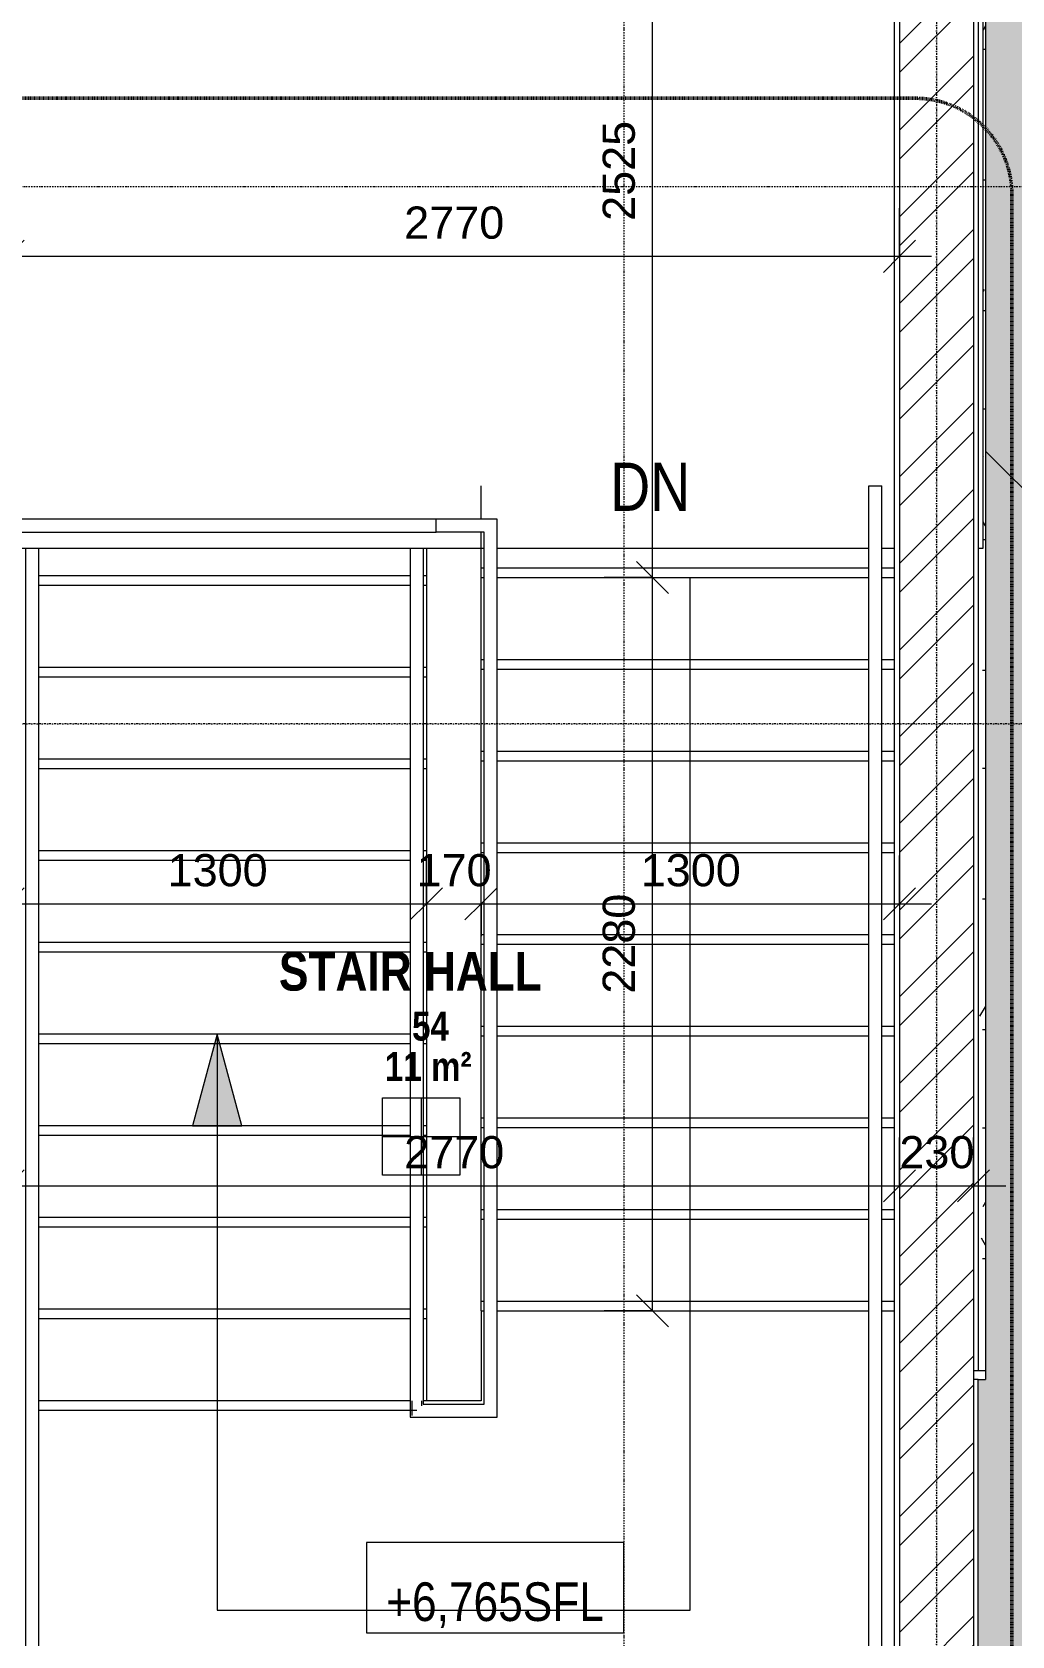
# Model space of a CAD drawing. Header units: millimetres. Extents: x -20313 to 11793, y -15775 to 12805.
# Drawn here: x -181 to 2863, y -6627 to -1641 of the extents above; entities that cross this region are included whole.
import ezdxf

# ---------------------------------------------------------------- set-up
doc = ezdxf.new("R2010")
doc.units = ezdxf.units.MM
for name, pattern in [('Dash dot', [15.875, 6.35, -4.7625, 0, -4.7625]), ('Overhead', [2.8, 2, -0.8]), ('TD_Callout Boundary', [4, 2, -2]), ('TD_Level Line', [8, 4, -2, 0, -2])]:
    doc.linetypes.add(name, pattern=pattern)
for name, color, linetype, lineweight in [('A-ANNO-DIMS', 211, 'Continuous', 9), ('A-ANNO-DIMS-100', 211, 'Continuous', 9), ('A-ANNO-SYMB', 150, 'Continuous', 9), ('A-AREA-IDEN', 2, 'Continuous', 9), ('A-DETL-MBND', 5, 'Continuous', 5), ('A-FLOR', 192, 'Continuous', 5), ('A-FLOR-HRAL', 11, 'Continuous', 5), ('A-ROOF', 132, 'Continuous', 5), ('A-ROOF-PATT', 132, 'Continuous', 5), ('A-WALL', 113, 'Continuous', 5), ('A-WALL-PATT', 111, 'Continuous', 18), ('G-ANNO-DIMS', 111, 'Continuous', 9), ('G-ANNO-SYMB', 111, 'Continuous', 9), ('I-WALL', 2, 'Continuous', 5), ('S-GRID', 1, 'Continuous', 9), ('S-STRS', 31, 'Continuous', 5), ('S-STRS-ANNO', 31, 'Continuous', 5), ('S-STRS-IDEN', 31, 'Continuous', 5)]:
    doc.layers.add(name, color=color, linetype=linetype, lineweight=lineweight)
doc.styles.add('Arial Narrow', font='ARIALN.TTF', dxfattribs={"height": 150})
doc.styles.add('Arial Narrow_1', font='ARIALN.TTF', dxfattribs={"height": 120})
doc.styles.add('Arial Narrow_B', font='ARIALNB.TTF', dxfattribs={"height": 90})
doc.styles.add('Arial Narrow_B_1', font='ARIALNB.TTF', dxfattribs={"height": 120})
doc.styles.add('Arial_2', font='arial.ttf', dxfattribs={"height": 100})
doc.dimstyles.new('Arial_1_0', dxfattribs={"dimscale": 304.8, "dimtxt": 102.02594, "dimasz": 0.328084, "dimexe": 0.328084, "dimexo": 0.0625, "dimgap": 0.082021, "dimtad": 1, "dimdec": 0, "dimzin": 0, "dimdsep": 46, "dimtxsty": 'Arial_2', "dimblk1": 'OBLIQUE', "dimblk2": 'OBLIQUE', "dimsah": 1, "dimcen": 0.09, "dimdle": 0.328084, "dimazin": 0, "dimtfac": 1, "dimtdec": 4, "dimtix": 1, "dimtmove": 0, "dimatfit": 3, "dimfxl": 0.492126, "dimfxlon": 1, "dimtvp": 1, "dimtolj": 1, "dimtzin": 0, "dimarcsym": 2})

# ---------------------------------------------------------------- blocks, each defined once
blk = doc.blocks.new('Railing - Railing-1119065-02_Pent floor')
at = {"layer": 'A-FLOR-HRAL'}
for p, q in [((-3211.3, -1100.1), (-5860.7, -1187.2)), ((-3210, -1140.1), (-5859.4, -1227.2)), ((-5860.7, -1187.2), (-5910.7, -1188.9)), ((-5910.7, -1188.9), (-5901.8, -1458.7)), ((-5860.5, -1192.2), (-5905.5, -1193.7)), ((-5860.5, -1192.2), (-5905.5, -1193.7)), ((-5860.5, -1192.2), (-5905.5, -1193.7)), ((-5860.5, -1192.2), (-5905.5, -1193.7)), ((-5860.5, -1192.2), (-5905.5, -1193.7)), ((-3158.7, -1178.5), (-3118.7, -1177.1)), ((-3153.8, -1328.4), (-3158.7, -1178.5)), ((-3112.5, -1367), (-3118.7, -1177.1)), ((-5859.5, -1222.2), (-5874.5, -1222.7)), ((-5859.5, -1222.2), (-5874.5, -1222.7)), ((-5859.5, -1222.2), (-5874.5, -1222.7)), ((-5859.5, -1222.2), (-5874.5, -1222.7)), ((-5859.5, -1222.2), (-5874.5, -1222.7)), ((-5859.4, -1227.2), (-5869.4, -1227.5)), ((-5869.4, -1227.5), (-5863.1, -1417.4)), ((-5573.3, -1407.9), (-3294.5, -1333)), ((-3294.5, -1333), (-3153.8, -1328.4)), ((-5572, -1447.9), (-3293.2, -1373)), ((-3293.2, -1373), (-3112.5, -1367)), ((-5863.1, -1417.4), (-5858.1, -1417.3)), ((-5858.1, -1417.3), (-5573.3, -1407.9)), ((-5901.8, -1458.7), (-5856.8, -1457.3)), ((-5856.8, -1457.3), (-5572, -1447.9))]:
    blk.add_line(p, q, dxfattribs=at)
blk = doc.blocks.new('Railing - Railing-1119069-02_Pent floor')
at = {"layer": 'A-FLOR-HRAL'}
for p, q in [((-3250.6, 94.2), (-5900, 7.1)), ((-3249.2, 54.2), (-5898.6, -32.9)), ((-5900, 7.1), (-7144.3, -33.8)), ((-7144.3, -33.8), (-7056.9, -2692.4)), ((-5898.6, -32.9), (-7103, -72.5)), ((-7103, -72.5), (-7018.2, -2651.1)), ((-5534, -2602.3), (-3255.2, -2527.4)), ((-3255.2, -2527.4), (-2970.4, -2518)), ((-2970.4, -2518), (-2969.1, -2558)), ((-5532.7, -2642.2), (-3253.9, -2567.3)), ((-3253.9, -2567.3), (-2969.1, -2558)), ((-7018.2, -2651.1), (-5818.9, -2611.6)), ((-5818.9, -2611.6), (-5534, -2602.3)), ((-5817.5, -2651.6), (-5532.7, -2642.2)), ((-7056.9, -2692.4), (-5817.5, -2651.6))]:
    blk.add_line(p, q, dxfattribs=at)
blk = doc.blocks.new('Railing - Railing-1314370-02_Pent floor')
at = {"layer": 'A-FLOR-HRAL'}
for p, q in [((-3201.9, 135.8), (-3158.7, -1178.5)), ((-3118.7, -1177.1), (-3161.9, 137.2)), ((-3141, -1177.9), (-3136.4, -1177.7))]:
    blk.add_line(p, q, dxfattribs=at)
blk = doc.blocks.new('Room Tag B - Medium_rfaX - Name and Number-1261570-02_Pent floor')
at = {"layer": 'A-AREA-IDEN'}
for p, q in [((-2.752, -5.004), (-2.752, -2.604)), ((-2.752, -2.604), (-0.352, -2.604)), ((-1.552, -2.604), (-1.552, -5.004)), ((-0.352, -2.604), (-0.352, -5.004)), ((-2.752, -3.804), (-0.352, -3.804)), ((-0.352, -5.004), (-2.752, -5.004))]:
    blk.add_line(p, q, dxfattribs=at)
blk = doc.blocks.new('Spot Elevations - _-1243852-02_Pent floor')
at = {"layer": 'G-ANNO-DIMS'}
for p, q in [((-4, 0), (-4, 2.8125)), ((-4, 2.8125), (4, 2.8125)), ((4, 2.8125), (4, 0)), ((4, 0), (-4, 0))]:
    blk.add_line(p, q, dxfattribs=at)
blk = doc.blocks.new('DIMBLOCK73-02_Pent floor')
at = {"layer": 'A-ANNO-DIMS-100', "transparency": 16777216}
for p, q in [((1746.6, -3336.5), (1696.6, -3286.5)), ((1746.6, -3336.5), (1596.6, -3336.5)), ((1746.6, -5616.5), (1746.6, -3336.5)), ((1746.6, -3336.5), (1796.6, -3386.5)), ((1746.6, -3336.5), (1846.6, -3336.5)), ((1746.6, -5616.5), (1696.6, -5566.5)), ((1746.6, -5616.5), (1596.6, -5616.5)), ((1746.6, -5616.5), (1796.6, -5666.5)), ((1746.6, -5616.5), (1846.6, -5616.5))]:
    blk.add_line(p, q, dxfattribs=at)
at = {"layer": 'A-ANNO-DIMS-100', "color": 0, "transparency": 16777216, "insert": (1591.8, -4630.4), "char_height": 100, "width": 369.177, "attachment_point": 1, "rotation": 90, "line_spacing_factor": 0.941778, "style": 'Arial_2'}
blk.add_mtext('2280', dxfattribs=at)
blk = doc.blocks.new('_Oblique')
at = {"color": 0, "linetype": 'ByBlock', "lineweight": -2}
blk.add_line((-0.5, -0.5), (0.5, 0.5), dxfattribs=at)
blk = doc.blocks.new('DIMBLOCK74-02_Pent floor')
at = {"layer": 'A-ANNO-DIMS-100', "transparency": 16777216}
for p, q in [((1746.6, -811.5), (1696.6, -761.5)), ((1746.6, -811.5), (1596.6, -811.5)), ((1746.6, -3336.5), (1746.6, -811.5)), ((1746.6, -811.5), (1796.6, -861.5)), ((1746.6, -811.5), (1846.6, -811.5)), ((1746.6, -3336.5), (1696.6, -3286.5)), ((1746.6, -3336.5), (1596.6, -3336.5)), ((1746.6, -3336.5), (1796.6, -3386.5)), ((1746.6, -3336.5), (1846.6, -3336.5))]:
    blk.add_line(p, q, dxfattribs=at)
at = {"layer": 'A-ANNO-DIMS-100', "color": 0, "transparency": 16777216, "insert": (1591.8, -2227.9), "char_height": 100, "width": 369.177, "attachment_point": 1, "rotation": 90, "line_spacing_factor": 0.941778, "style": 'Arial_2'}
blk.add_mtext('2525', dxfattribs=at)
blk = doc.blocks.new('DIMBLOCK95-02_Pent floor')
at = {"layer": 'A-ANNO-DIMS-100', "transparency": 16777216}
for p, q in [((-256, -5227.9), (-256, -5077.9)), ((2514, -5227.9), (2514, -5077.9)), ((-256, -5227.9), (-206, -5177.9)), ((2514, -5227.9), (2564, -5177.9)), ((-256, -5227.9), (-306, -5277.9)), ((-256, -5227.9), (2514, -5227.9)), ((-256, -5227.9), (-256, -5327.9)), ((2514, -5227.9), (2464, -5277.9)), ((2514, -5227.9), (2514, -5327.9))]:
    blk.add_line(p, q, dxfattribs=at)
at = {"layer": 'A-ANNO-DIMS-100', "color": 0, "transparency": 16777216, "insert": (975.2, -5073.1), "char_height": 100, "width": 369.177, "attachment_point": 1, "line_spacing_factor": 0.941778, "style": 'Arial_2'}
blk.add_mtext('2770', dxfattribs=at)
blk = doc.blocks.new('DIMBLOCK96-02_Pent floor')
at = {"layer": 'A-ANNO-DIMS-100', "transparency": 16777216}
for p, q in [((2514, -5227.9), (2514, -5077.9)), ((2744, -5227.9), (2744, -5077.9)), ((2514, -5227.9), (2564, -5177.9)), ((2744, -5227.9), (2794, -5177.9)), ((2514, -5227.9), (2464, -5277.9)), ((2514, -5227.9), (2844, -5227.9)), ((2514, -5227.9), (2514, -5327.9)), ((2744, -5227.9), (2694, -5277.9)), ((2744, -5227.9), (2744, -5327.9))]:
    blk.add_line(p, q, dxfattribs=at)
at = {"layer": 'A-ANNO-DIMS-100', "color": 0, "transparency": 16777216, "insert": (2513.7, -5073.1), "char_height": 100, "width": 276.883, "attachment_point": 1, "line_spacing_factor": 0.941778, "style": 'Arial_2'}
blk.add_mtext('230', dxfattribs=at)
blk = doc.blocks.new('DIMBLOCK104-02_Pent floor')
at = {"layer": 'A-ANNO-DIMS-100', "transparency": 16777216}
for p, q in [((2514, -2338.2), (2514, -2188.2)), ((-256, -2338.2), (-256, -2238.2)), ((-256, -2338.2), (-206, -2288.2)), ((2514, -2338.2), (2564, -2288.2)), ((-256, -2338.2), (-306, -2388.2)), ((-256, -2338.2), (2614, -2338.2)), ((-256, -2338.2), (-256, -2488.2)), ((2514, -2338.2), (2464, -2388.2)), ((2514, -2338.2), (2514, -2438.2))]:
    blk.add_line(p, q, dxfattribs=at)
at = {"layer": 'A-ANNO-DIMS-100', "color": 0, "transparency": 16777216, "insert": (975.2, -2183.4), "char_height": 100, "width": 369.177, "attachment_point": 1, "line_spacing_factor": 0.941778, "style": 'Arial_2'}
blk.add_mtext('2770', dxfattribs=at)
blk = doc.blocks.new('DIMBLOCK150-02_Pent floor')
at = {"layer": 'A-ANNO-DIMS-100', "transparency": 16777216}
for p, q in [((-256, -4351.3), (-256, -4201.3)), ((1044, -4351.3), (1044, -4201.3)), ((-256, -4351.3), (-206, -4301.3)), ((1044, -4351.3), (1094, -4301.3)), ((-256, -4351.3), (-306, -4401.3)), ((-256, -4351.3), (1044, -4351.3)), ((-256, -4351.3), (-256, -4451.3)), ((1044, -4351.3), (994, -4401.3)), ((1044, -4351.3), (1044, -4451.3))]:
    blk.add_line(p, q, dxfattribs=at)
at = {"layer": 'A-ANNO-DIMS-100', "color": 0, "transparency": 16777216, "insert": (240.2, -4196.5), "char_height": 100, "width": 369.177, "attachment_point": 1, "line_spacing_factor": 0.941778, "style": 'Arial_2'}
blk.add_mtext('1300', dxfattribs=at)
blk = doc.blocks.new('DIMBLOCK151-02_Pent floor')
at = {"layer": 'A-ANNO-DIMS-100', "transparency": 16777216}
for p, q in [((1044, -4351.3), (1044, -4201.3)), ((1214, -4351.3), (1214, -4201.3)), ((1044, -4351.3), (1094, -4301.3)), ((1214, -4351.3), (1264, -4301.3)), ((1044, -4351.3), (994, -4401.3)), ((1044, -4351.3), (1214, -4351.3)), ((1044, -4351.3), (1044, -4451.3)), ((1214, -4351.3), (1164, -4401.3)), ((1214, -4351.3), (1214, -4451.3))]:
    blk.add_line(p, q, dxfattribs=at)
at = {"layer": 'A-ANNO-DIMS-100', "color": 0, "transparency": 16777216, "insert": (1013.7, -4196.5), "char_height": 100, "width": 276.883, "attachment_point": 1, "line_spacing_factor": 0.941778, "style": 'Arial_2'}
blk.add_mtext('170', dxfattribs=at)
blk = doc.blocks.new('DIMBLOCK152-02_Pent floor')
at = {"layer": 'A-ANNO-DIMS-100', "transparency": 16777216}
for p, q in [((1214, -4351.3), (1214, -4201.3)), ((2514, -4351.3), (2514, -4201.3)), ((1214, -4351.3), (1264, -4301.3)), ((2514, -4351.3), (2564, -4301.3)), ((1214, -4351.3), (1164, -4401.3)), ((1214, -4351.3), (2614, -4351.3)), ((1214, -4351.3), (1214, -4451.3)), ((2514, -4351.3), (2464, -4401.3)), ((2514, -4351.3), (2514, -4451.3))]:
    blk.add_line(p, q, dxfattribs=at)
at = {"layer": 'A-ANNO-DIMS-100', "color": 0, "transparency": 16777216, "insert": (1710.2, -4196.5), "char_height": 100, "width": 369.177, "attachment_point": 1, "line_spacing_factor": 0.941778, "style": 'Arial_2'}
blk.add_mtext('1300', dxfattribs=at)

msp = doc.modelspace()

# ---------------------------------------------------------------- hatches: boundary and pattern name
at = {"layer": 'A-DETL-MBND'}
h = msp.add_hatch(dxfattribs=at)
h.set_pattern_fill('FP_15', color=256, style=0, pattern_type=2)
h.set_pattern_definition([(0, (-8404.18, -5860.09), (406.4, 101.6), [33.528, -271.272, 33.528, -271.272, -1625.6]), (0, (-8404.18, -5860.09), (406.4, 101.6), [-609.6, 33.528, -576.072, 33.528, -271.272, -711.2]), (0, (-8404.18, -5860.09), (406.4, 101.6), [-1524, 33.528, -169.672, 33.528, -474.472]), (120, (-8251.78, -5809.29), (-291.1882, 301.1527), [33.528, -271.272, 33.528, -1896.872]), (120, (-8251.78, -5809.29), (-291.1882, 301.1527), [-338.328, -271.272, 33.528, -576.072, -1016]), (120, (-8251.78, -5809.29), (-291.1882, 301.1527), [-1219.2, 33.528, -271.272, 33.528, -677.672]), (120, (-8251.78, -5809.29), (-291.1882, 301.1527), [-1557.528, -169.672, 33.528, -474.472]), (240, (-8200.98, -5606.09), (-115.2118, -402.7527), [33.528, -271.272, 33.528, -1896.872]), (240, (-8200.98, -5606.09), (-115.2118, -402.7527), [-338.328, -271.272, 33.528, -576.072, -1016]), (240, (-8200.98, -5606.09), (-115.2118, -402.7527), [-1219.2, 33.528, -271.272, 33.528, -677.672]), (240, (-8200.98, -5606.09), (-115.2118, -402.7527), [-1557.528, -169.672, 33.528, -474.472])])
h.paths.add_polyline_path([(2770.1, -5802), (2781.7, -5802), (2781.7, 1950), (2759, 1950), (2759, 1923.5), (2774, 1923.5), (2774, -3245.7), (2759, -3245.7), (2759, -5802)])
at = {"layer": 'A-ROOF-PATT'}
h = msp.add_hatch(dxfattribs=at)
h.set_pattern_fill('FP_5', color=256, style=0, pattern_type=2)
h.set_pattern_definition([(5.321, (1211.504, 116.84), (-1422.777465, -126.991261), [109.552, -2629.24]), (270, (1320.58, 127), (118.565, -127), [10.16, -116.84]), (90, (1330.07, 0), (-118.565, 127), [35.56, -91.44]), (180, (1330.07, 35.56), (-118.565, -127), [11.856, -106.708]), (0, (1318.21, 116.84), (118.565, 127), [11.856, -106.708]), (90, (1330.07, 116.84), (-118.565, 127), [10.16, -116.84]), (90, (1320.58, 0), (-118.565, 127), [25.4, -101.6]), (174.679, (1320.584, 25.4), (-1422.777465, 126.991261), [109.552, -2629.24]), (140.782, (1314.656, 25.4), (2015.6072356, -1650.990985), [32.138, -3181.648]), (107.286, (1289.757, 45.72), (-118.566, 253.99939), [31.922, -367.1]), (72.714, (1280.272, 76.2), (-118.566, -253.99939), [31.922, -367.1]), (39.218, (1289.757, 106.68), (2015.6072356, 1650.990985), [32.138, -3181.648]), (108.981, (1298.057, 52.07), (474.2663295, -1396.9973541), [25.517, -2526.225]), (71.019, (1289.757, 76.2), (474.2663295, 1396.9973541), [25.517, -2526.225]), (39.321, (1298.057, 100.33), (1541.347746, 1269.9923843), [26.055, -2579.41]), (140.679, (1318.213, 35.56), (1541.347746, -1269.9923843), [26.055, -2579.41])])
h.paths.add_polyline_path([(9344, -9506.5), (9344, 6923.5), (2781.7, 361.1), (2781.7, -2944.2), (9218.6, -9381.1)])
h = msp.add_hatch(dxfattribs=at)
h.set_pattern_fill('FP_6', color=256, style=0, pattern_type=2)
h.set_pattern_definition([(275.321, (116.84, -1232.375), (-126.991261, 1422.777465), [109.552, -2629.24]), (180, (127, -1341.45), (-127, -118.565), [10.16, -116.84]), (0, (0, -1350.94), (127, 118.565), [35.56, -91.44]), (90, (35.56, -1350.94), (-127, 118.565), [11.856, -106.708]), (270, (116.84, -1339.08), (127, -118.565), [11.856, -106.708]), (0, (116.84, -1350.94), (127, 118.565), [10.16, -116.84]), (0, (0, -1341.45), (127, 118.565), [25.4, -101.6]), (84.679, (25.4, -1341.454), (126.991261, 1422.777465), [109.552, -2629.24]), (50.782, (25.4, -1335.526), (-1650.990985, -2015.6072356), [32.138, -3181.648]), (17.286, (45.72, -1310.627), (253.99939, 118.566), [31.922, -367.1]), (342.714, (76.2, -1301.142), (-253.99939, 118.566), [31.922, -367.1]), (309.218, (106.68, -1310.627), (1650.990985, -2015.6072356), [32.138, -3181.648]), (18.981, (52.07, -1318.927), (-1396.9973541, -474.2663295), [25.517, -2526.225]), (341.019, (76.2, -1310.627), (1396.9973541, -474.2663295), [25.517, -2526.225]), (309.321, (100.33, -1318.927), (1269.9923843, -1541.347746), [26.055, -2579.41]), (50.679, (35.56, -1339.083), (-1269.9923843, -1541.347746), [26.055, -2579.41])])
h.paths.add_polyline_path([(2770.1, -9506.5), (9344, -9506.5), (2781.7, -2944.2), (2781.7, -5829.9), (2759, -5829.9), (2759, -9420.7), (2744, -9420.7), (2744, -9506.5), (2759, -9506.5)])
at = {"layer": 'A-WALL-PATT', "lineweight": 5}
h = msp.add_hatch(dxfattribs=at)
h.set_pattern_fill('FP_1', color=256, style=0, pattern_type=2)
h.set_pattern_definition([(45, (-8404.18, -5860.1), (-134.7038, 134.7038), []), (45, (-8314.37, -5860.1), (-134.7038, 134.7038), [])])
h.paths.add_polyline_path([(2744, -7441.5), (2744, 1693.5), (2514, 1693.5), (2514, -7441.5), (2558, -7441.5)])
at = {"layer": 'S-STRS-ANNO'}
msp.add_hatch(color=256, dxfattribs=at).paths.add_polyline_path([(470.4, -5041.5), (394, -4756.5), (317.7, -5041.5)])

# ---------------------------------------------------------------- linework, layer by layer
at = {"layer": 'A-ANNO-SYMB', "linetype": 'TD_Callout Boundary', "lineweight": 50}
for p, q in [((2563.4, -1846.9), (-325.6, -1846.9)), ((2863.4, -7337.9), (2863.4, -2146.9))]:
    msp.add_line(p, q, dxfattribs=at)
msp.add_arc((2563.4, -2146.9), 300, 0, 90, dxfattribs=at)
at = {"layer": 'A-FLOR'}
for p, q in [((2774, -3245.7), (2774, 1923.5)), ((-241, -3245.7), (1224, -3245.7)), ((1264, -3245.7), (2419, -3245.7)), ((2459, -3245.7), (2499, -3245.7)), ((2759, -3245.7), (2774, -3245.7))]:
    msp.add_line(p, q, dxfattribs=at)
at = {"layer": 'A-ROOF'}
for p, q in [((2781.7, 1950), (2781.7, -5829.9)), ((2781.7, -2944.2), (9344, -9506.5))]:
    msp.add_line(p, q, dxfattribs=at)
at = {"layer": 'A-ROOF', "lineweight": 9}
for p, q in [((2759, -5802), (2781.7, -5802)), ((2759, -5829.9), (2781.7, -5829.9))]:
    msp.add_line(p, q, dxfattribs=at)
at = {"layer": 'A-WALL', "lineweight": 18}
for p, q in [((2744, 1923.5), (2744, -7441.5)), ((2514, -811.5), (2514, -7441.5)), ((2744, -5802), (2759, -5802)), ((2759, -5829.9), (2744, -5829.9))]:
    msp.add_line(p, q, dxfattribs=at)
at = {"layer": 'G-ANNO-SYMB', "linetype": 'TD_Level Line', "lineweight": 18}
msp.add_line((10398.9, -2122.7), (-19020.2, -2122.7), dxfattribs=at)
at = {"layer": 'I-WALL', "lineweight": 18}
for p, q in [((2759, 1938.5), (2759, -5802)), ((2499, -7441.5), (2499, -826.5)), ((2759, -7441.5), (2759, -5829.9))]:
    msp.add_line(p, q, dxfattribs=at)
at = {"layer": 'S-GRID', "linetype": 'Dash dot', "lineweight": 18}
for p, q in [((2629, 8502.5), (2629, -11866.6)), ((8600, -3791.5), (-16174.4, -3791.5))]:
    msp.add_line(p, q, dxfattribs=at)
at = {"layer": 'S-STRS'}
for p, q in [((1214, -3155.7), (1214, -3051.5)), ((1214, -3336.5), (1214, -3195.7)), ((1044, -3245.7), (1044, -3331.5)), ((1044, -3331.5), (1044, -3616.5)), ((1214, -3621.5), (1214, -3336.5)), ((1044, -3616.5), (1044, -3901.5)), ((1214, -3906.5), (1214, -3621.5)), ((1044, -3901.5), (1044, -4186.5)), ((1214, -4191.5), (1214, -3906.5)), ((1044, -4186.5), (1044, -4471.5)), ((1214, -4476.5), (1214, -4191.5)), ((1044, -4471.5), (1044, -4756.5)), ((1214, -4761.5), (1214, -4476.5)), ((1044, -4756.5), (1044, -5041.5)), ((1214, -5046.5), (1214, -4761.5)), ((1044, -5041.5), (1044, -5326.5)), ((1214, -5331.5), (1214, -5046.5)), ((1044, -5326.5), (1044, -5611.5)), ((1214, -5616.5), (1214, -5331.5)), ((1044, -5611.5), (1044, -5896.5)), ((1214, -5616.5), (1214, -5896.5)), ((1214, -5616.5), (1224, -5616.5)), ((1264, -5616.5), (2419, -5616.5)), ((2459, -5616.5), (2499, -5616.5)), ((993.7, -5896.5), (-161, -5896.5)), ((1044, -5896.5), (1034, -5896.5)), ((1214, -5896.5), (1044, -5896.5))]:
    msp.add_line(p, q, dxfattribs=at)
at = {"layer": 'S-STRS', "color": 8}
for p, q in [((994, -3331.5), (-161, -3331.5)), ((1044, -3331.5), (1034, -3331.5)), ((1214, -3336.5), (1224, -3336.5)), ((1264, -3336.5), (2419, -3336.5)), ((2459, -3336.5), (2499, -3336.5)), ((994, -3616.5), (-161, -3616.5)), ((1044, -3616.5), (1034, -3616.5)), ((1214, -3621.5), (1224, -3621.5)), ((1264, -3621.5), (2419, -3621.5)), ((2459, -3621.5), (2499, -3621.5)), ((994, -3901.5), (-161, -3901.5)), ((1044, -3901.5), (1034, -3901.5)), ((1214, -3906.5), (1224, -3906.5)), ((1264, -3906.5), (2419, -3906.5)), ((2459, -3906.5), (2499, -3906.5)), ((994, -4186.5), (-161, -4186.5)), ((1044, -4186.5), (1034, -4186.5)), ((1214, -4191.5), (1224, -4191.5)), ((1264, -4191.5), (2419, -4191.5)), ((2459, -4191.5), (2499, -4191.5)), ((994, -4471.5), (-161, -4471.5)), ((1044, -4471.5), (1034, -4471.5)), ((1214, -4476.5), (1224, -4476.5)), ((1264, -4476.5), (2419, -4476.5)), ((2459, -4476.5), (2499, -4476.5)), ((994, -4756.5), (-161, -4756.5)), ((1044, -4756.5), (1034, -4756.5)), ((1214, -4761.5), (1224, -4761.5)), ((1264, -4761.5), (2419, -4761.5)), ((2459, -4761.5), (2499, -4761.5)), ((994, -5041.5), (-161, -5041.5)), ((1044, -5041.5), (1034, -5041.5)), ((1214, -5046.5), (1224, -5046.5)), ((1264, -5046.5), (2419, -5046.5)), ((2459, -5046.5), (2499, -5046.5)), ((994, -5326.5), (-161, -5326.5)), ((1044, -5326.5), (1034, -5326.5)), ((1214, -5331.5), (1224, -5331.5)), ((1264, -5331.5), (2419, -5331.5)), ((2459, -5331.5), (2499, -5331.5)), ((994, -5611.5), (-161, -5611.5)), ((1044, -5611.5), (1034, -5611.5))]:
    msp.add_line(p, q, dxfattribs=at)
at = {"layer": 'S-STRS', "color": 9, "linetype": 'Overhead'}
for p, q in [((1214, -3306.5), (1224, -3306.5)), ((1264, -3306.5), (2419, -3306.5)), ((2459, -3306.5), (2499, -3306.5)), ((994, -3361.5), (-161, -3361.5)), ((1044, -3361.5), (1034, -3361.5)), ((1214, -3591.5), (1224, -3591.5)), ((1264, -3591.5), (2419, -3591.5)), ((2459, -3591.5), (2499, -3591.5)), ((994, -3646.5), (-161, -3646.5)), ((1044, -3646.5), (1034, -3646.5)), ((1214, -3876.5), (1224, -3876.5)), ((1264, -3876.5), (2419, -3876.5)), ((2459, -3876.5), (2499, -3876.5)), ((994, -3931.5), (-161, -3931.5)), ((1044, -3931.5), (1034, -3931.5)), ((1214, -4161.5), (1224, -4161.5)), ((1264, -4161.5), (2419, -4161.5)), ((2459, -4161.5), (2499, -4161.5)), ((994, -4216.5), (-161, -4216.5)), ((1044, -4216.5), (1034, -4216.5)), ((1214, -4446.5), (1224, -4446.5)), ((1264, -4446.5), (2419, -4446.5)), ((2459, -4446.5), (2499, -4446.5)), ((994, -4501.5), (-161, -4501.5)), ((1044, -4501.5), (1034, -4501.5)), ((1214, -4731.5), (1224, -4731.5)), ((1264, -4731.5), (2419, -4731.5)), ((2459, -4731.5), (2499, -4731.5)), ((994, -4786.5), (-161, -4786.5)), ((1044, -4786.5), (1034, -4786.5)), ((1214, -5016.5), (1224, -5016.5)), ((1264, -5016.5), (2419, -5016.5)), ((2459, -5016.5), (2499, -5016.5)), ((994, -5071.5), (-161, -5071.5)), ((1044, -5071.5), (1034, -5071.5)), ((1214, -5301.5), (1224, -5301.5)), ((1264, -5301.5), (2419, -5301.5)), ((2459, -5301.5), (2499, -5301.5)), ((994, -5356.5), (-161, -5356.5)), ((1044, -5356.5), (1034, -5356.5)), ((1214, -5586.5), (1224, -5586.5)), ((1264, -5586.5), (2419, -5586.5)), ((2459, -5586.5), (2499, -5586.5)), ((994, -5641.5), (-161, -5641.5)), ((1044, -5641.5), (1034, -5641.5)), ((1014, -5926.5), (-161, -5926.5))]:
    msp.add_line(p, q, dxfattribs=at)
at = {"layer": 'S-STRS-ANNO'}
for p, q in [((1864, -3621.5), (1864, -3336.5)), ((1864, -3906.5), (1864, -3621.5)), ((1864, -4191.5), (1864, -3906.5)), ((1864, -4476.5), (1864, -4191.5)), ((1864, -4761.5), (1864, -4476.5)), ((394, -4756.5), (317.7, -5041.5)), ((394, -4756.5), (394, -5041.5)), ((470.4, -5041.5), (394, -4756.5)), ((1864, -5046.5), (1864, -4761.5)), ((317.7, -5041.5), (470.4, -5041.5)), ((394, -5041.5), (394, -5326.5)), ((1864, -5331.5), (1864, -5046.5)), ((394, -5326.5), (394, -5611.5)), ((1864, -5616.5), (1864, -5331.5)), ((394, -5611.5), (394, -5896.5)), ((1864, -6546.5), (1864, -5616.5)), ((394, -5896.5), (394, -6546.5)), ((394, -6546.5), (1864, -6546.5))]:
    msp.add_line(p, q, dxfattribs=at)

# ---------------------------------------------------------------- block references
at = {"layer": 'A-AREA-IDEN', "xscale": 99.99999999999994, "yscale": 99.99999999999994, "zscale": 99.99999999999994}
msp.add_blockref('Room Tag B - Medium_rfaX - Name and Number-1261570-02_Pent floor', (1182.9, -4694.3), dxfattribs=at)
at = {"layer": 'A-FLOR-HRAL', "rotation": 88.11700695989701}
for name in ['Railing - Railing-1119069-02_Pent floor', 'Railing - Railing-1314370-02_Pent floor', 'Railing - Railing-1119065-02_Pent floor']:
    msp.add_blockref(name, (0, 0), dxfattribs=at)
at = {"layer": 'G-ANNO-DIMS', "extrusion": (0, 0, -1), "xscale": 99.99999999999994, "yscale": 99.99999999999994, "zscale": 99.99999999999994}
msp.add_blockref('Spot Elevations - _-1243852-02_Pent floor', (-1257.6, -6617.5), dxfattribs=at)

# ---------------------------------------------------------------- texts
at = {"layer": 'A-AREA-IDEN', "attachment_point": 1}
for s, insert, char_height, width, style in [('STAIR HALL', (586, -4500.9), 120, 1066.244, 'Arial Narrow_B_1'), ('54', (999.6, -4686.1), 90, 144.304, 'Arial Narrow_B'), ('11 m²', (915.1, -4812.1), 90, 328.692, 'Arial Narrow_B')]:
    msp.add_mtext(s, dxfattribs=dict(at, insert=insert, char_height=char_height, width=width, style=style))
at = {"layer": 'G-ANNO-DIMS', "insert": (919.2, -6460.5), "char_height": 120, "width": 812.014, "attachment_point": 1, "line_spacing_factor": 0.974696, "style": 'Arial Narrow_1'}
msp.add_mtext('+6,765SFL', dxfattribs=at)

# ---------------------------------------------------------------- dimensions: what is measured, and where the dimension line sits
at = {"layer": 'A-ANNO-DIMS'}
for base, p1, p2, angle, override, picture, middle in [((2514, -2338.2), (-256, -2488.2), (2514, -2188.2), 0, {"dimpost": '<>', "dimfxl": 2786.198126}, 'DIMBLOCK104-02_Pent floor', (1129, -2262.1)), ((1746.6, -3336.5), (1596.6, -5616.5), (1596.6, -3336.5), 90, {"dimpost": '<>', "dimfxl": 2280}, 'DIMBLOCK73-02_Pent floor', (1670.6, -4476.5))]:
    dim = msp.add_linear_dim(base=base, p1=p1, p2=p2, angle=angle, dimstyle='Arial_1_0', override=override, dxfattribs=at)
    dim.commit()
    dim.dimension.update_dxf_attribs({"geometry": picture, "text_midpoint": middle})
for base, p1, p2, override, picture, middle in [((1044, -4351.3), (-256, -4201.3), (1044, -4201.3), {"dimpost": '<>', "dimfxl": 1300}, 'DIMBLOCK150-02_Pent floor', (394, -4275.2)), ((1214, -4351.3), (1044, -4201.3), (1214, -4201.3), {"dimpost": '<>', "dimfxl": 170}, 'DIMBLOCK151-02_Pent floor', (1129, -4275.2)), ((2514, -4351.3), (1214, -4201.3), (2514, -4201.3), {"dimpost": '<>', "dimfxl": 1300}, 'DIMBLOCK152-02_Pent floor', (1864, -4275.2)), ((2514, -5227.9), (-256, -5077.9), (2514, -5077.9), {"dimpost": '<>', "dimfxl": 2770}, 'DIMBLOCK95-02_Pent floor', (1129, -5151.8)), ((2744, -5227.9), (2514, -5077.9), (2744, -5077.9), {"dimpost": '<>', "dimfxl": 230}, 'DIMBLOCK96-02_Pent floor', (2629, -5151.8))]:
    dim = msp.add_linear_dim(base=base, p1=p1, p2=p2, dimstyle='Arial_1_0', override=override, dxfattribs=at)
    dim.commit()
    dim.dimension.update_dxf_attribs({"geometry": picture, "text_midpoint": middle})

# ---------------------------------------------------------------- next in the draw order: texts
at = {"layer": 'S-STRS-IDEN', "insert": (1615.5, -2979.5), "char_height": 150, "width": 298.257, "attachment_point": 1, "line_spacing_factor": 0.974696, "style": 'Arial Narrow', "bg_fill": 3, "box_fill_scale": 1.25, "bg_fill_color": 256, "bg_fill_true_color": 13158600, "bg_fill_transparency": 0}
msp.add_mtext('DN', dxfattribs=at)

# ---------------------------------------------------------------- next in the draw order: linework, layer by layer
at = {"layer": 'G-ANNO-SYMB', "linetype": 'TD_Level Line', "lineweight": 18}
msp.add_line((1657.8, 11512.7), (1657.8, -14482.8), dxfattribs=at)

# ---------------------------------------------------------------- next in the draw order: dimensions: what is measured, and where the dimension line sits
at = {"layer": 'A-ANNO-DIMS'}
dim = msp.add_linear_dim(base=(1746.6, -811.5), p1=(1596.6, -3336.5), p2=(1596.6, -811.5), angle=90, dimstyle='Arial_1_0', override={"dimpost": '<>', "dimfxl": 2525}, dxfattribs=at)
dim.commit()
dim.dimension.update_dxf_attribs({"geometry": 'DIMBLOCK74-02_Pent floor', "text_midpoint": (1670.6, -2074)})

doc.saveas('drawing.dxf')
